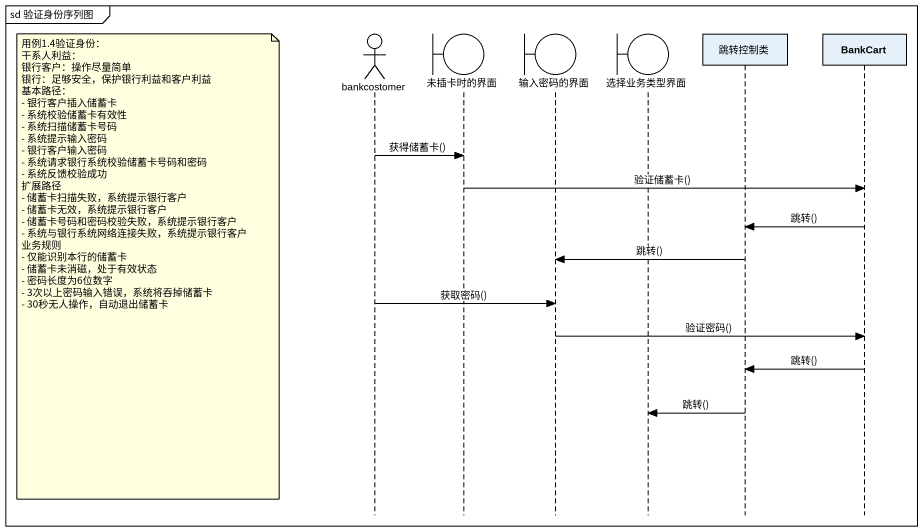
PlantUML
@startuml
mainframe sd 验证身份序列图
hide footbox
actor bankcostomer
boundary 未插卡时的界面
boundary 输入密码的界面
boundary 选择业务类型界面
participant 跳转控制类
participant BankCart

bankcostomer -> 未插卡时的界面 : 获得储蓄卡()
未插卡时的界面 -> BankCart : 验证储蓄卡()
BankCart -> 跳转控制类 : 跳转()
跳转控制类 -> 输入密码的界面 : 跳转()
note left of bankcostomer
  用例1.4验证身份：
  干系人利益：
  银行客户：操作尽量简单
  银行：足够安全，保护银行利益和客户利益
  基本路径：
  - 银行客户插入储蓄卡
  - 系统校验储蓄卡有效性
  - 系统扫描储蓄卡号码
  - 系统提示输入密码
  - 银行客户输入密码
  - 系统请求银行系统校验储蓄卡号码和密码
  - 系统反馈校验成功
  扩展路径
  - 储蓄卡扫描失败，系统提示银行客户
  - 储蓄卡无效，系统提示银行客户
  - 储蓄卡号码和密码校验失败，系统提示银行客户
  - 系统与银行系统网络连接失败，系统提示银行客户
  业务规则
  - 仅能识别本行的储蓄卡
  - 储蓄卡未消磁，处于有效状态
  - 密码长度为6位数字
  - 3次以上密码输入错误，系统将吞掉储蓄卡
  - 30秒无人操作，自动退出储蓄卡
end note
bankcostomer -> 输入密码的界面 : 获取密码()
输入密码的界面 -> BankCart : 验证密码()
BankCart -> 跳转控制类 : 跳转()
跳转控制类 -> 选择业务类型界面 : 跳转()
@enduml
